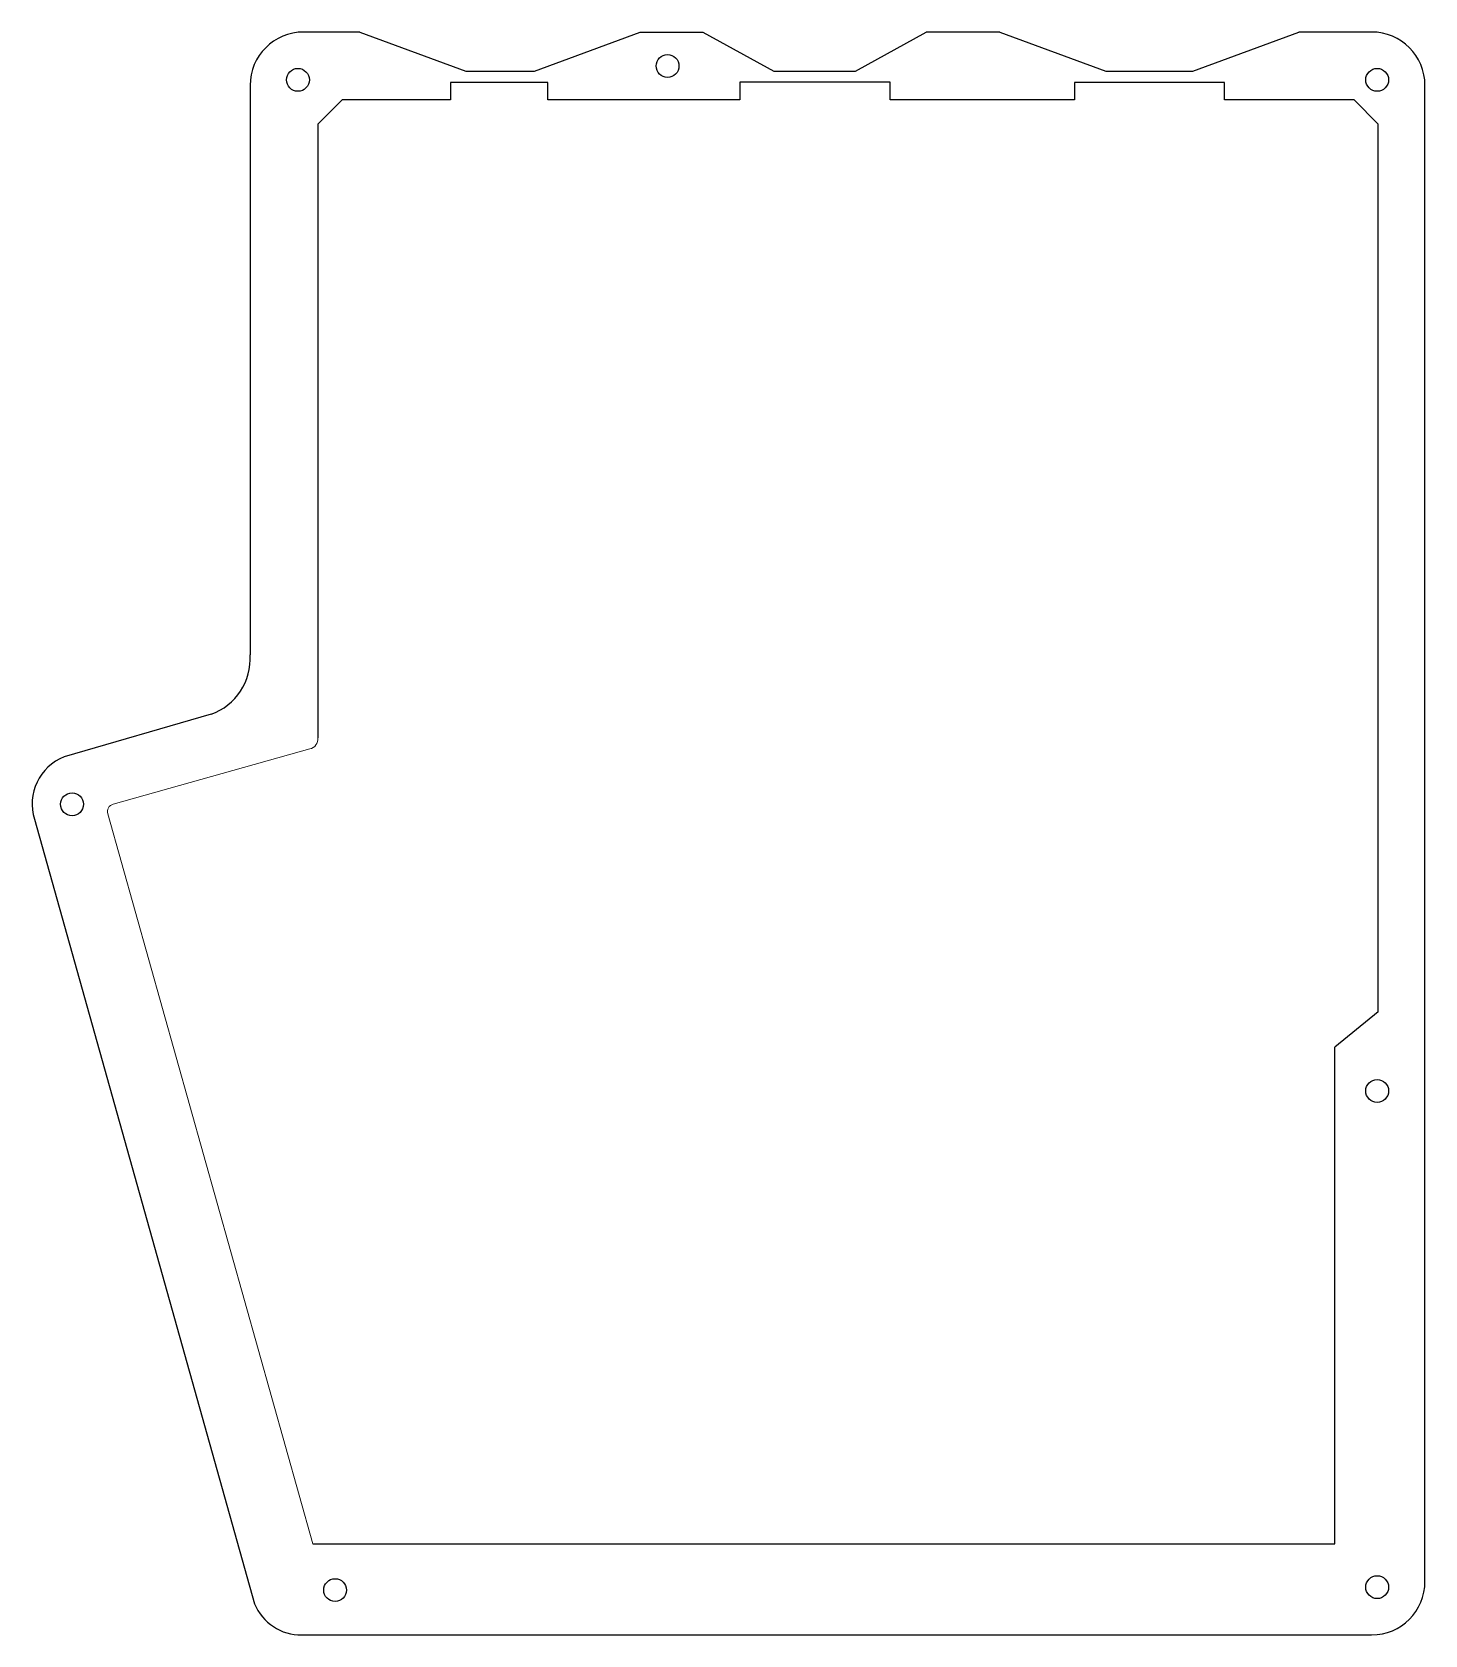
# Model space of a CAD drawing. Extents: x 25 to 208, y -28 to 183.
import ezdxf

# ---------------------------------------------------------------- set-up
doc = ezdxf.new("R2010")
doc.units = 0
doc.layers.add('Right Layer 4', color=7, linetype='Continuous', true_color=0xffffff)

msp = doc.modelspace()

# ---------------------------------------------------------------- linework, layer by layer
at = {"layer": 'Right Layer 4', "color": 1}
for p, q in [((68.12, 182.6), (60.72, 182.6)), ((68.12, 182.6), (82, 177.48)), ((91, 177.48), (104.88, 182.6)), ((104.88, 182.6), (113.12, 182.6)), ((113.12, 182.6), (122.43, 177.48)), ((133.1, 177.48), (142.41, 182.6)), ((152.07, 182.6), (142.41, 182.6)), ((152.07, 182.6), (165.95, 177.48)), ((177.38, 177.48), (191.26, 182.6)), ((200.81, 182.6), (191.26, 182.6)), ((82, 177.48), (91, 177.48)), ((122.43, 177.48), (133.1, 177.48)), ((165.95, 177.48), (177.38, 177.48)), ((53.72, 175.6), (53.72, 100.96)), ((92.77, 175.98), (80, 175.98)), ((80, 175.98), (80, 173.71)), ((92.77, 173.71), (92.77, 175.98)), ((137.66, 176.01), (117.96, 176.01)), ((117.96, 176.01), (117.96, 173.71)), ((137.66, 173.71), (137.66, 176.01)), ((181.53, 175.98), (161.83, 175.98)), ((161.83, 175.98), (161.83, 173.71)), ((181.53, 173.71), (181.53, 175.98)), ((207.81, -20.52), (207.81, 175.6)), ((65.81, 173.71), (62.61, 170.53)), ((80, 173.71), (65.81, 173.71)), ((117.96, 173.71), (92.77, 173.71)), ((161.83, 173.71), (137.66, 173.71)), ((198.51, 173.71), (181.53, 173.71)), ((201.68, 170.53), (198.51, 173.71)), ((62.61, 170.53), (62.61, 90.08)), ((201.68, 54.15), (201.68, 170.53)), ((48.6, 93.16), (29.33, 87.59)), ((25.43, 79.4), (54.31, -23.44)), ((201.68, 54.15), (195.99, 49.52)), ((195.99, -15.6), (195.99, 49.52)), ((61.93, -15.6), (195.99, -15.6)), ((60.51, -27.52), (200.81, -27.52))]:
    msp.add_line(p, q, dxfattribs=at)
at = {"layer": 'Right Layer 4', "color": 1, "linetype": 'Continuous', "lineweight": 0}
for p, q in [((61.55, 88.62), (35.75, 81.38)), ((35.05, 80.13), (61.93, -15.6))]:
    msp.add_line(p, q, dxfattribs=at)
at = {"layer": 'Right Layer 4', "color": 1}
for centre in [(108.47, 178.15), (59.99, 176.33), (201.54, 176.33), (30.37, 81.37), (201.54, 43.79), (64.87, -21.65), (201.54, -21.26)]:
    msp.add_circle(centre, 1.5, dxfattribs=at)
for centre, radius, start, end in [((60.72, 175.6), 7, 90, 180), ((200.81, 175.6), 7, 0, 90), ((45.97, 100.47), 7.77, 289.7766, 3.575), ((31.77, 81.4), 6.64, 111.4857, 197.5201), ((200.81, -20.52), 7, 270, 0), ((60.38, -20.96), 6.56, 202.2081, 271.1158)]:
    msp.add_arc(centre, radius, start, end, dxfattribs=at)
at = {"layer": 'Right Layer 4', "color": 1, "linetype": 'Continuous', "lineweight": 0}
for centre, radius, start, end in [((61.27, 89.94), 1.35, 281.9991, 5.7365), ((36.03, 80.4), 1.02, 105.6836, 195.6836)]:
    msp.add_arc(centre, radius, start, end, dxfattribs=at)

doc.saveas('drawing.dxf')
